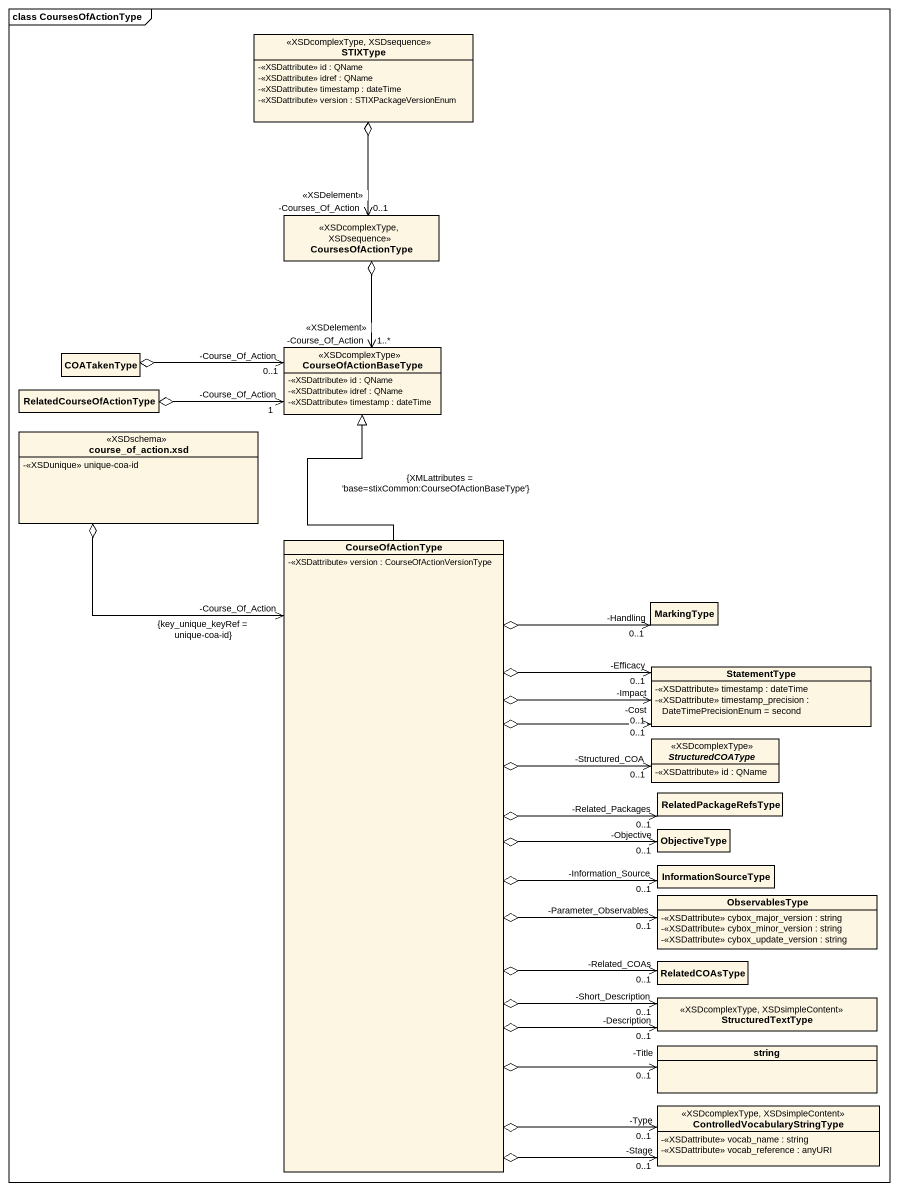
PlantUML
@startuml
mainframe class CoursesOfActionType
hide circle
hide empty members
skinparam classAttributeIconSize 0
class STIXType <<XSDcomplexType, XSDsequence>> {
  -<<XSDattribute>> id : QName
  -<<XSDattribute>> idref : QName
  -<<XSDattribute>> timestamp : dateTime
  -<<XSDattribute>> version : STIXPackageVersionEnum
}
class CoursesOfActionType <<XSDcomplexType, XSDsequence>>
class COATakenType
class CourseOfActionBaseType <<XSDcomplexType>> {
  -<<XSDattribute>> id : QName
  -<<XSDattribute>> idref : QName
  -<<XSDattribute>> timestamp : dateTime
}
class RelatedCourseOfActionType
class "course_of_action.xsd" as course_of_action_xsd <<XSDschema>> {
  -<<XSDunique>> unique-coa-id
}
class CourseOfActionType {
  -<<XSDattribute>> version : CourseOfActionVersionType
}
class MarkingType
class StatementType {
  -<<XSDattribute>> timestamp : dateTime
  -<<XSDattribute>> timestamp_precision : DateTimePrecisionEnum = second
}
abstract class StructuredCOAType <<XSDcomplexType>> {
  -<<XSDattribute>> id : QName
}
class RelatedPackageRefsType
class ObjectiveType
class InformationSourceType
class ObservablesType {
  -<<XSDattribute>> cybox_major_version : string
  -<<XSDattribute>> cybox_minor_version : string
  -<<XSDattribute>> cybox_update_version : string
}
class RelatedCOAsType
class StructuredTextType <<XSDcomplexType, XSDsimpleContent>>
class string
class "ControlledVocabularyStringType" as ControlledVocabularyStringTy <<XSDcomplexType, XSDsimpleContent>> {
  -<<XSDattribute>> vocab_name : string
  -<<XSDattribute>> vocab_reference : anyURI
}
CoursesOfActionType "-Courses_Of_Action\n<<XSDelement>>\n0..1" <-up-o STIXType
CourseOfActionBaseType "-Course_Of_Action\n<<XSDelement>>\n1..*" <-up-o CoursesOfActionType
CourseOfActionBaseType "-Course_Of_Action\n0..1" <-left-o COATakenType
CourseOfActionBaseType "-Course_Of_Action\n1" <-left-o RelatedCourseOfActionType
CourseOfActionType -up-|> CourseOfActionBaseType : {XMLattributes = 'base=stixCommon:CourseOfActionBaseType'}
CourseOfActionType "-Course_Of_Action\n{key_unique_keyRef = unique-coa-id}" <-up-o course_of_action_xsd
MarkingType "-Handling\n0..1" <--o CourseOfActionType
StatementType "-Efficacy\n0..1" <-left-o CourseOfActionType
StatementType "-Cost\n0..1" <-left-o CourseOfActionType
StatementType "-Impact\n0..1" <-left-o CourseOfActionType
StructuredCOAType "-Structured_COA\n0..1" <-left-o CourseOfActionType
RelatedPackageRefsType "-Related_Packages\n0..1" <-left-o CourseOfActionType
ObjectiveType "-Objective\n0..1" <-left-o CourseOfActionType
InformationSourceType "-Information_Source\n0..1" <-left-o CourseOfActionType
ObservablesType "-Parameter_Observables\n0..1" <-left-o CourseOfActionType
RelatedCOAsType "-Related_COAs\n0..1" <-left-o CourseOfActionType
StructuredTextType "-Description\n0..1" <-left-o CourseOfActionType
StructuredTextType "-Short_Description\n0..1" <-left-o CourseOfActionType
string "-Title\n0..1" <-left-o CourseOfActionType
ControlledVocabularyStringTy "-Stage\n0..1" <-up-o CourseOfActionType
ControlledVocabularyStringTy "-Type\n0..1" <-up-o CourseOfActionType
@enduml
